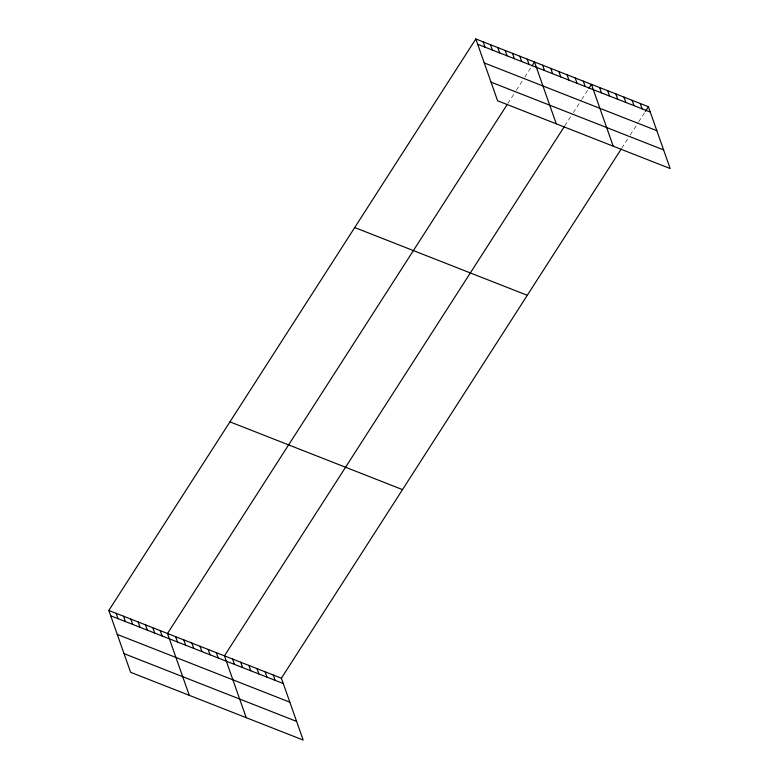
<?xml version="1.0" encoding="UTF-8"?>
<svg xmlns="http://www.w3.org/2000/svg" width="779" height="779" viewBox="0 0 779 779"><rect width="100%" height="100%" fill="white"/><g stroke="black" fill="none" stroke-linecap="round" stroke-linejoin="round"><path stroke-width="0.58" stroke-dasharray="3.9 2.92" d="M507.85 103.48L514.51 93.1M516.331 90.276L522.991 79.906M524.812 77.072L530.859 67.646M564.804 125.838L572.068 114.523M573.276 112.634L581.153 100.374M581.757 99.43L587.814 90.004M621.749 148.195L629.013 136.88M630.221 134.991L638.098 122.731M638.702 121.787L644.759 112.361"/><path stroke-width="1.17" d="M108.826 610.454L281.394 678.207L303.177 740.05L130.609 672.296L108.826 610.454L475.823 38.95L648.391 106.704L670.174 168.546L497.606 100.793L475.823 38.95M507.246 104.425L167.504 633.493L189.278 695.335M532.076 65.757L534.501 61.989L556.274 123.832M564.191 126.782L224.449 655.85L246.232 717.693M589.021 88.115L591.446 84.346L613.219 146.189M281.394 678.207L621.145 149.14M645.363 111.416L648.391 106.704M477.702 44.286L650.27 112.04M484.265 62.933L656.833 130.687M491.033 82.146L663.601 149.899M354.718 227.546L527.286 295.299M229.941 421.858L402.509 489.611M110.706 615.79L283.274 683.543M117.278 634.437L289.846 702.191M124.046 653.649L296.614 721.403M640.26 103.51L642.13 108.846M632.12 100.316L633.999 105.652M623.989 97.122L625.868 102.458M615.848 93.928L617.728 99.254M607.717 90.734L609.597 96.06M599.577 87.54L601.456 92.867M583.305 81.152L585.185 86.479M575.175 77.958L577.054 83.285M567.034 74.765L568.913 80.091M558.903 71.571L560.783 76.897M550.763 68.377L552.642 73.703M542.632 65.183L544.511 70.509M527.159 59.107L529.038 64.443M519.827 56.224L521.706 61.56M512.494 53.352L514.374 58.678M505.162 50.469L507.041 55.806M497.83 47.587L499.699 52.923M490.488 44.705L492.367 50.041M483.155 41.832L485.035 47.159M273.263 675.013L275.143 680.349M265.133 671.819L267.002 677.155M256.992 668.625L258.871 673.962M248.861 665.432L250.731 670.768M240.721 662.238L242.6 667.574M232.59 659.044L234.469 664.38M216.319 652.656L218.198 657.992M208.178 649.462L210.057 654.798M200.047 646.268L201.927 651.604M191.907 643.074L193.786 648.41M183.776 639.88L185.655 645.216M175.635 636.686L177.515 642.023M160.172 630.61L162.051 635.946M152.84 627.738L154.709 633.064M145.498 624.855L147.377 630.192M138.165 621.973L140.045 627.309M130.833 619.091L132.712 624.427M123.501 616.218L125.38 621.545M116.168 613.336L118.048 618.672"/></g></svg>
